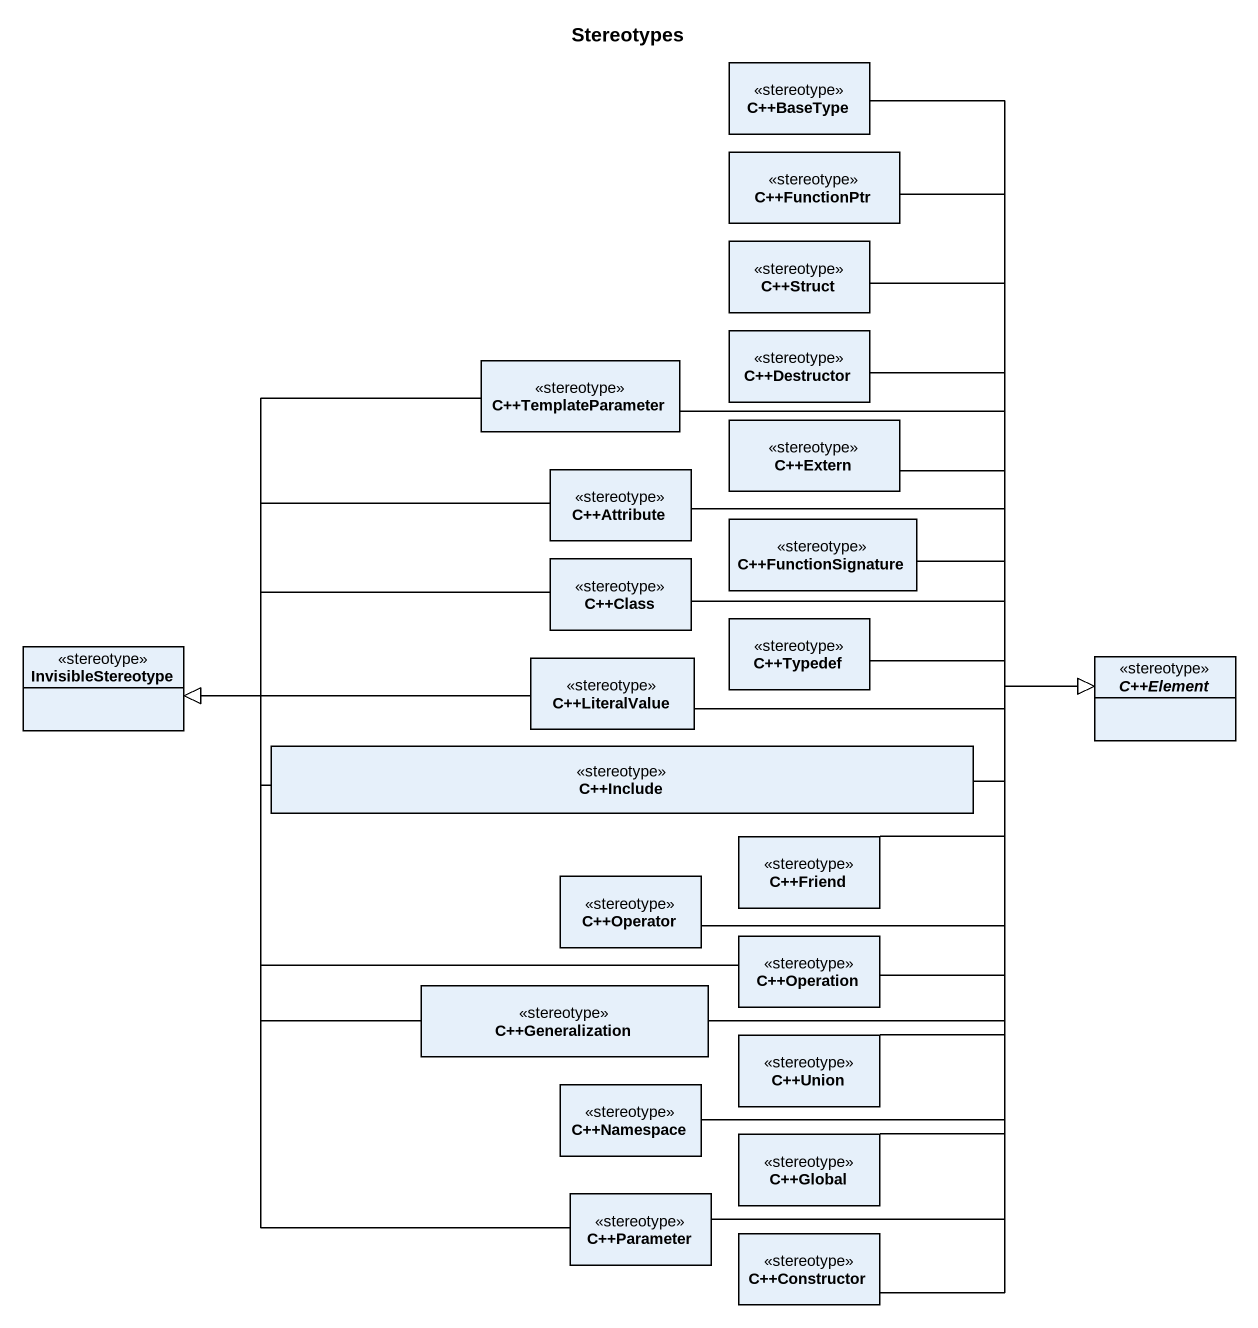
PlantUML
@startuml
title Stereotypes
hide circle
hide empty members
class "C++BaseType" as C_BaseType <<stereotype>>
class "C++FunctionPtr" as C_FunctionPtr <<stereotype>>
class "C++Struct" as C_Struct <<stereotype>>
class "C++TemplateParameter" as C_TemplateParameter <<stereotype>>
class "C++Destructor" as C_Destructor <<stereotype>>
class "C++Extern" as C_Extern <<stereotype>>
class "C++Attribute" as C_Attribute <<stereotype>>
class "C++FunctionSignature" as C_FunctionSignature <<stereotype>>
class "C++Class" as C_Class <<stereotype>>
class InvisibleStereotype <<stereotype>>
class "C++Typedef" as C_Typedef <<stereotype>>
class "C++LiteralValue" as C_LiteralValue <<stereotype>>
abstract class "C++Element" as C_Element <<stereotype>>
class "C++Include" as C_Include <<stereotype>>
class "C++Friend" as C_Friend <<stereotype>>
class "C++Operator" as C_Operator <<stereotype>>
class "C++Operation" as C_Operation <<stereotype>>
class "C++Generalization" as C_Generalization <<stereotype>>
class "C++Namespace" as C_Namespace <<stereotype>>
class "C++Union" as C_Union <<stereotype>>
class "C++Global" as C_Global <<stereotype>>
class "C++Parameter" as C_Parameter <<stereotype>>
class "C++Constructor" as C_Constructor <<stereotype>>
C_BaseType --|> C_Element
C_FunctionPtr --|> C_Element
C_Struct --|> C_Element
C_TemplateParameter --|> InvisibleStereotype
C_TemplateParameter -right-|> C_Element
C_Destructor --|> C_Element
C_Extern --|> C_Element
C_Attribute -left-|> InvisibleStereotype
C_Attribute -right-|> C_Element
C_FunctionSignature -right-|> C_Element
C_Class -left-|> InvisibleStereotype
C_Class -right-|> C_Element
C_Typedef -right-|> C_Element
C_LiteralValue -left-|> InvisibleStereotype
C_LiteralValue -right-|> C_Element
C_Include -left-|> InvisibleStereotype
C_Include -right-|> C_Element
C_Friend -right-|> C_Element
C_Operator -right-|> C_Element
C_Operation -left-|> InvisibleStereotype
C_Operation -up-|> C_Element
C_Generalization -up-|> InvisibleStereotype
C_Generalization -right-|> C_Element
C_Namespace -up-|> C_Element
C_Union -up-|> C_Element
C_Global -up-|> C_Element
C_Parameter -up-|> InvisibleStereotype
C_Parameter -up-|> C_Element
C_Constructor -up-|> C_Element
@enduml
